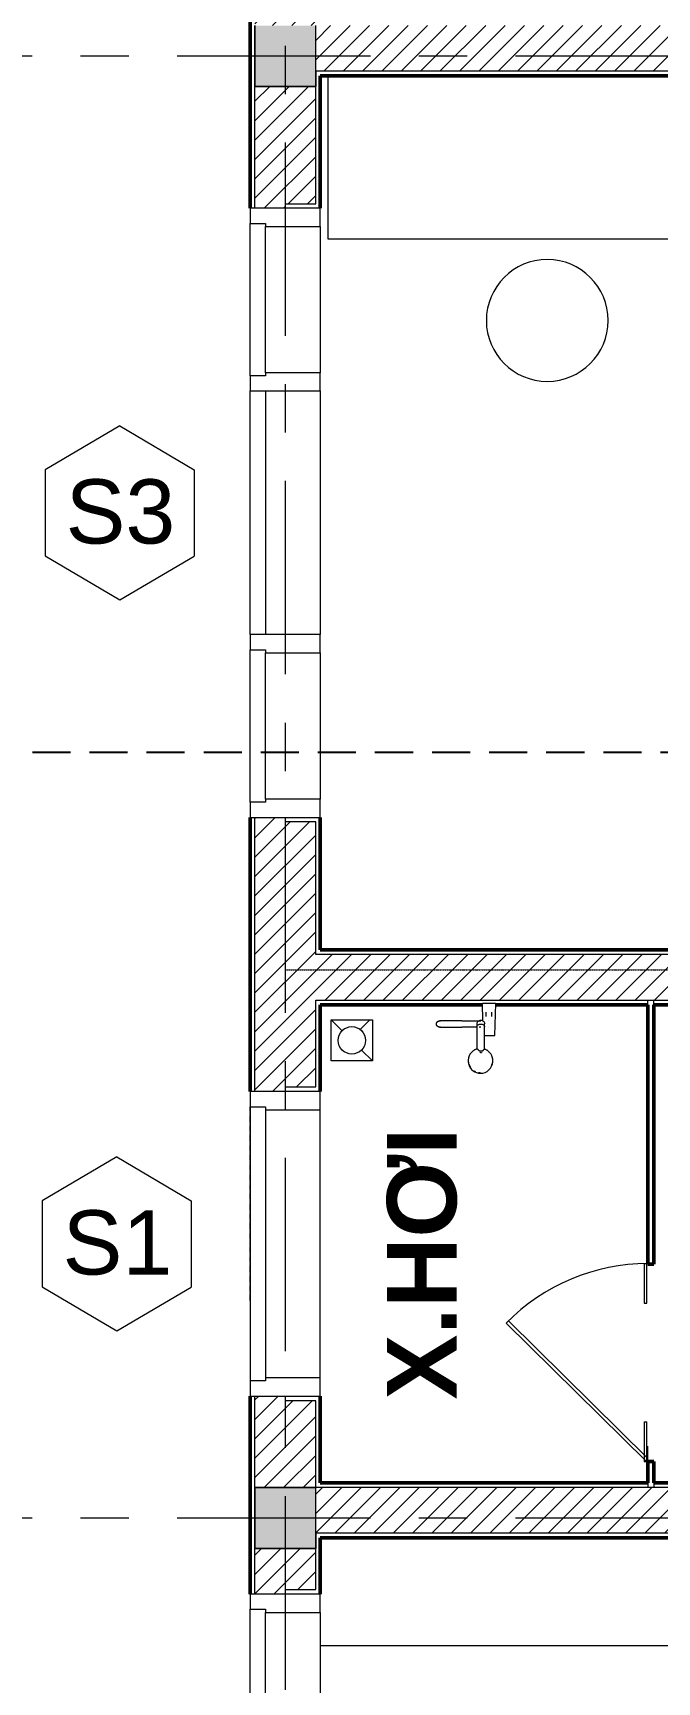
# Model space of a CAD drawing. Header units: millimetres. Extents: x 2164007 to 2324354, y -2513385 to -2308978.
# Drawn here: x 2210433 to 2212482, y -2392761 to -2387347 of the extents above; entities that cross this region are included whole.
import ezdxf

# ---------------------------------------------------------------- set-up
doc = ezdxf.new("R2010")
doc.units = ezdxf.units.MM
for name, pattern in [('Dash 1_16_', [3.175, 1.5875, -1.5875]), ('DASHED2', [0.375, 0.25, -0.125]), ('Grid Line', [22.225, 12.7, -3.175, 3.175, -3.175]), ('HIDDEN2', [0.1875, 0.125, -0.0625]), ('IMPORT-ACAD_ISO10W100 _2_', [6, 4, -1, 0, -1])]:
    doc.linetypes.add(name, pattern=pattern)
for name, color, linetype, lineweight in [('A-AREA-IDEN', 2, 'Continuous', 9), ('A-DETL', 8, 'Continuous', 9), ('A-DETL-THIN', 151, 'Continuous', 9), ('A-DOOR', 8, 'Continuous', 13), ('A-GLAZ', 8, 'Continuous', 13), ('A-GLAZ-IDEN', 152, 'Continuous', 9), ('A-WALL', 113, 'Continuous', 20), ('A-WALL-PATT', 8, 'Continuous', 50), ('I-FURN', 8, 'Continuous', 9), ('P-SANR-FIXT', 6, 'Continuous', 9), ('S-COLS', 52, 'Continuous', 9), ('S-GRID', 8, 'Continuous', 9)]:
    doc.layers.add(name, color=color, linetype=linetype, lineweight=lineweight)
doc.layers.add('NETGIONG', color=21, linetype='HIDDEN2')
doc.styles.add('Arial', font='arial.ttf', dxfattribs={"height": 175.652835})
doc.styles.add('Arial_B_1', font='arialbd.ttf', dxfattribs={"height": 253.68905})
pattern_1 = [(45, (2219476.043, -2391093.63), (-31.8198, 31.8198), [])]

# ---------------------------------------------------------------- blocks, each defined once
blk = doc.blocks.new('Furniture 5 - Furniture 3-1062959-TÂ_NG 1')
at = {"layer": 'I-FURN'}
for p, q in [((-12321.7, 7549.6), (-12856.7, 7549.6)), ((-12321.7, 6054.8), (-12321.7, 7549.6)), ((-12856.7, 6054.8), (-12321.7, 6054.8))]:
    blk.add_line(p, q, dxfattribs=at)
blk = doc.blocks.new('Furniture 10 - Furniture 3-1063418-TÂ_NG 1')
at = {"layer": 'I-FURN'}
for start, end in [(0, 180), (180, 360)]:
    blk.add_arc((-6835.1, 8889.2), 200, start, end, dxfattribs=at)
blk = doc.blocks.new('CUA WC 1 - DK-1067113-TÂ_NG 1')
at = {"layer": 'A-DOOR'}
for p, q in [((130, -13), (0, -13)), ((0, -22.2), (0, -13)), ((0, -22.2), (130, -22.2)), ((130, -22.2), (130, -13)), ((640, -10), (188.1, -467.4)), ((650, -14.1), (195.2, -474.4)), ((650, -13), (520, -13)), ((520, -22.2), (520, -13)), ((520, -22.2), (650, -22.2)), ((650, -22.2), (650, -13))]:
    blk.add_line(p, q, dxfattribs=at)
at = {"layer": 'A-DOOR', "lineweight": 20}
blk.add_line((650, -10), (599, -10), dxfattribs=at)
at = {"layer": 'A-DOOR'}
blk.add_arc((650, -10), 650, 180, 225.602, dxfattribs=at)
blk = doc.blocks.new('SO2000X2000X700 - S3-1099097-TÂ_NG 1')
at = {"layer": 'A-GLAZ'}
for p, q in [((-950, 115), (-1000, 115)), ((-1000, 115), (-1000, -115)), ((-950, 65), (-950, 115)), ((-950, 115), (-450, 115)), ((-400, 115), (-450, 115)), ((-450, 115), (-450, 65)), ((-400, 115), (400, 115)), ((-400, 65), (-400, 115)), ((450, 115), (400, 115)), ((400, 115), (400, 65)), ((450, 65), (450, 115)), ((450, 115), (950, 115)), ((1000, 115), (950, 115)), ((950, 115), (950, 65)), ((1000, -115), (1000, 115)), ((-940, 65), (-950, 65)), ((-940, -115), (-940, 65)), ((-940, 65), (-460, 65)), ((-450, 65), (-460, 65)), ((-460, 65), (-460, -115)), ((-400, -115), (-400, 65)), ((400, 65), (-400, 65)), ((400, 65), (400, -115)), ((460, 65), (450, 65)), ((460, -115), (460, 65)), ((460, 65), (940, 65)), ((950, 65), (940, 65)), ((940, 65), (940, -115)), ((-1000, -115), (-940, -115)), ((-460, -115), (-940, -115)), ((-460, -115), (-400, -115)), ((400, -115), (-400, -115)), ((400, -115), (460, -115)), ((940, -115), (460, -115)), ((940, -115), (1000, -115))]:
    blk.add_line(p, q, dxfattribs=at)
blk = doc.blocks.new('VÒI TẮM - VÒI TẮM-V6-TÂ_NG 1')
at = {"layer": 'P-SANR-FIXT'}
for p, q in [((37.5, 84.9), (38.8, 28.9)), ((60, 84.9), (38.6, 84.9)), ((50, 56.1), (50, 42.6)), ((81.4, 84.9), (60, 84.9)), ((70, 42.6), (70, 56.1)), ((80, -20.1), (82.5, 84.9)), ((-98.9, 27.8), (-98.6, 27.8)), ((-98.9, 7.8), (-98.9, 7.8)), ((20.9, 8.7), (20.9, -65.2)), ((45.9, -65.7), (45.9, 7.9)), ((50, 18.2), (50, 17.8)), ((60, 7.8), (59.9, 7.8)), ((70, 17.8), (70, 18.5)), ((45.9, -20.1), (60, -20.1)), ((60, -20.1), (80, -20.1)), ((-7.7, -105.8), (-7.5, -108)), ((72.5, -108), (72.7, -105.8))]:
    blk.add_line(p, q, dxfattribs=at)
at = {"layer": 'P-SANR-FIXT', "flags": 128}
for points in [[(-102.4, 7.8), (-102.8, 7.8), (-103.2, 7.8), (-103.6, 7.8), (-104, 7.9), (-104.3, 8), (-104.7, 8.1), (-105.1, 8.2), (-105.5, 8.3), (-105.9, 8.4), (-106.3, 8.6), (-106.6, 8.7), (-107, 8.9), (-107.3, 9.1), (-107.7, 9.3), (-108, 9.5), (-108.3, 9.8), (-108.6, 10), (-109, 10.3), (-109.2, 10.5), (-109.5, 10.8), (-109.8, 11.1), (-110.1, 11.4), (-110.3, 11.7), (-110.6, 12), (-110.8, 12.4), (-111, 12.7), (-111.2, 13.1), (-111.4, 13.4), (-111.5, 13.8), (-111.7, 14.1), (-111.8, 14.5), (-111.9, 14.9), (-112, 15.3), (-112.1, 15.7), (-112.2, 16.1), (-112.3, 16.5), (-112.3, 16.9), (-112.3, 17.3), (-112.4, 17.7), (-112.4, 18.1), (-112.3, 18.5), (-112.3, 18.9), (-112.2, 19.3), (-112.2, 19.7), (-112.1, 20), (-112, 20.4), (-111.9, 20.8), (-111.8, 21.2), (-111.6, 21.6), (-111.5, 21.9), (-111.3, 22.3), (-111.1, 22.6), (-110.9, 23), (-110.7, 23.3), (-110.4, 23.7), (-110.2, 24), (-109.9, 24.3), (-109.7, 24.6), (-109.4, 24.9), (-109.1, 25.1), (-108.8, 25.4), (-108.5, 25.7), (-108.2, 25.9), (-107.9, 26.1), (-107.5, 26.3), (-107.2, 26.5), (-106.8, 26.7), (-106.5, 26.9), (-106.1, 27.1), (-105.7, 27.2), (-105.3, 27.3), (-104.9, 27.4), (-104.6, 27.5), (-104.2, 27.6), (-103.8, 27.7), (-103.4, 27.7), (-103, 27.8), (-102.6, 27.8), (-102.4, 27.8)], [(-29.2, 27.8), (-42.3, 27.8), (-54.2, 27.8), (-64.8, 27.8), (-74.2, 27.8), (-82.2, 27.8), (-88.9, 27.8), (-94.2, 27.8), (-98.2, 27.8), (-100.9, 27.8), (-102.2, 27.8), (-102.4, 27.8)], [(-102.4, 27.8), (-101.7, 27.8), (-99.6, 27.8), (-98.9, 27.8)], [(-98.9, 7.8), (-101.3, 7.8), (-102.3, 7.8), (-102.4, 7.8)], [(-102.4, 7.8), (-101.7, 7.8), (-99.6, 7.8), (-96.3, 7.8), (-91.5, 7.8), (-85.5, 7.8), (-78.1, 7.8), (-69.3, 7.8), (-59.3, 7.8), (-48, 7.8), (-35.4, 7.8), (-29.2, 7.8)], [(-29.2, 27.8), (-17.9, 27.8), (-7.7, 27.8), (1.4, 27.8), (9.4, 27.8), (16.3, 27.8), (22, 27.8), (26.1, 27.8)], [(20.9, 7.8), (15.6, 7.8), (8.6, 7.8), (0.5, 7.8), (-8.7, 7.8), (-19, 7.8), (-29.2, 7.8)], [(20.9, 17.8), (20.9, 17.7), (20.9, 17.5), (20.9, 17.3), (20.9, 17), (20.9, 16.7), (20.9, 16.3), (20.9, 15.8), (20.9, 15.3), (20.9, 14.7), (20.9, 14.1), (20.9, 13.4), (20.9, 12.6), (20.9, 11.8), (20.9, 10.9), (20.9, 10), (20.9, 9), (20.9, 8.3)], [(26.6, 27.8), (30.1, 27.8), (32.4, 27.8), (33.4, 27.8)], [(33.4, 7.8), (32.2, 7.8), (29.8, 7.8), (28.2, 7.8)], [(45.9, 8.3), (45.9, 9.3), (45.9, 10.3), (45.9, 11.2), (45.9, 12.1), (45.9, 12.9), (45.9, 13.6), (45.9, 14.3), (45.9, 14.9), (45.9, 15.5), (45.9, 16), (45.9, 16.4), (45.9, 16.8), (45.9, 17.1), (45.9, 17.4), (45.9, 17.6), (45.9, 17.7), (45.9, 17.8)], [(59.9, 27.8), (60, 27.8), (60, 27.8)], [(21.8, -64), (20.2, -64.5), (18.7, -65), (17.2, -65.5), (15.7, -66.2), (14.3, -66.9), (12.9, -67.6), (11.5, -68.4), (10.1, -69.3), (8.8, -70.2), (7.5, -71.1), (6.2, -72.1), (5, -73.2), (3.9, -74.3), (2.8, -75.5), (1.7, -76.7), (0.7, -77.9), (-0.3, -79.2), (-1.2, -80.5), (-2.1, -81.8), (-2.9, -83.2), (-3.6, -84.6), (-4.3, -86.1), (-5, -87.5), (-5.5, -89), (-6.1, -90.5), (-6.5, -92.1), (-6.9, -93.6), (-7.2, -95.2), (-7.5, -96.8), (-7.7, -98.4), (-7.8, -100), (-7.9, -101.6), (-7.9, -103.2), (-7.8, -104.8), (-7.7, -106.4), (-7.5, -107.9), (-7.2, -109.5), (-6.9, -111.1), (-6.5, -112.6), (-6.1, -114.2), (-5.6, -115.7), (-5.5, -116)], [(70.5, -116), (71, -114.5), (71.4, -112.9), (71.8, -111.4), (72.2, -109.8), (72.4, -108.2), (72.7, -106.7), (72.8, -105.1), (72.9, -103.5), (72.9, -101.9), (72.8, -100.3), (72.7, -98.7), (72.5, -97.1), (72.3, -95.5), (72, -93.9), (71.6, -92.4), (71.1, -90.8), (70.6, -89.3), (70.1, -87.8), (69.5, -86.3), (68.8, -84.9), (68, -83.5), (67.2, -82.1), (66.4, -80.7), (65.5, -79.4), (64.5, -78.1), (63.5, -76.9), (62.4, -75.7), (61.3, -74.5), (60.2, -73.4), (59, -72.3), (57.7, -71.3), (56.5, -70.4), (55.2, -69.4), (53.8, -68.6), (52.4, -67.8), (51, -67), (49.5, -66.3), (48.1, -65.7), (46.6, -65.1), (45.2, -64.6)]]:
    blk.add_lwpolyline(points, dxfattribs=at)
at = {"layer": 'P-SANR-FIXT'}
for centre, major_axis, start_param, end_param in [((32.5, -102.5), (40.4, 0), 3.224486, 3.28342), ((32.5, -104.7), (40.2, 0), 3.224486, 3.311483), ((32.5, -102.5), (40.4, 0), 2.807097, 2.848132), ((32.5, -104.7), (-40.2, 0), 1.570796, 3.097693), ((32.5, -102.5), (40.4, 0), 5.808134, 6.228395), ((32.5, -102.5), (40.4, 0), 0.265335, 0.301153), ((32.5, -102.5), (40.4, 0), 3.384639, 3.759743), ((32.5, -104.7), (40.2, 0), 3.412376, 4.712389), ((32.5, -102.5), (40.4, 0), 4.16153, 4.302053), ((32.5, -102.5), (40.4, 0), 4.558722, 4.712389)]:
    blk.add_ellipse(centre, major_axis=major_axis, ratio=0.98191, start_param=start_param, end_param=end_param, dxfattribs=at)
for points in [[(21.1, 15.6), (20.9, 17), (20.9, 20), (22.4, 24.1), (25.2, 27.5), (29.1, 29.8), (32, 30.3), (33.4, 30.3)], [(20.9, 8.3), (20.9, 9.5), (21.6, 11.9), (24.4, 15), (28.5, 17), (31.8, 17.5), (33.4, 17.5)], [(33.4, 17.5), (35.1, 17.5), (38.3, 17), (42.5, 15), (45.3, 11.9), (45.9, 9.5), (45.9, 8.3)], [(32.5, -70.8), (32.7, -70.8), (33, -70.8), (33.3, -70.9), (33.4, -70.9)], [(33, -76.7), (32.8, -76.7), (32.7, -76.6), (32.5, -76.6)]]:
    blk.add_open_spline(points, degree=3, dxfattribs=at)
for points, knots in [([(33.4, 30.3), (34.9, 30.3), (37.8, 29.8), (41.6, 27.5), (44.5, 24.1), (45.7, 20.7), (45.9, 18.5), (45.9, 17.8)], [0, 0, 0, 0, 0.1111111, 0.2222222, 0.3333333, 0.4444444, 0.4998563, 0.4998563, 0.4998563, 0.4998563]), ([(21.2, -64.5), (21.4, -64.2), (21.6, -64), (22.1, -64), (22.6, -64.1), (22.9, -64.4), (23.1, -64.8)], [0, 0, 0, 0, 0.333333, 0.5, 0.666667, 1, 1, 1, 1]), ([(23.1, -64.8), (23.3, -65.1), (23.6, -65.7), (24.2, -66.5), (24.7, -67.1), (25.1, -67.6), (25.5, -67.9), (25.8, -68.2), (26, -68.4), (26.3, -68.6), (26.7, -68.9), (27.2, -69.2), (27.7, -69.5), (28.2, -69.7), (28.6, -69.9), (29, -70), (29.6, -70.2), (30.7, -70.4), (31.7, -70.7), (32.5, -70.8)], [0, 0, 0, 0, 0.125, 0.25, 0.3125, 0.375, 0.4375, 0.46875, 0.5, 0.53125, 0.5625, 0.625, 0.6875, 0.71875, 0.75, 0.78125, 0.8125, 0.875, 1, 1, 1, 1]), ([(31.5, -76.4), (31.2, -76.3), (30.7, -76.1), (30.2, -75.9), (29.9, -75.8)], [0.0682825, 0.0682825, 0.0682825, 0.0682825, 0.125, 0.1822838, 0.1822838, 0.1822838, 0.1822838]), ([(33.4, -70.9), (34.1, -70.9), (35.1, -70.9), (36.2, -70.8), (36.8, -70.7), (37.2, -70.7), (37.6, -70.6), (38.1, -70.5), (38.7, -70.3), (39.2, -70.1), (39.6, -69.9), (39.8, -69.8), (39.9, -69.8), (40, -69.7), (40.2, -69.6), (40.5, -69.4), (40.9, -69.2), (41.3, -68.9), (41.5, -68.6), (41.7, -68.5), (41.9, -68.3), (42.2, -68), (42.4, -67.7), (42.8, -67.3), (43.1, -66.8), (43.6, -66.2), (43.8, -65.6), (44, -65.3)], [0, 0, 0, 0, 0.1, 0.15, 0.175, 0.2, 0.225, 0.25, 0.3, 0.35, 0.375, 0.3875, 0.4, 0.4125, 0.425, 0.45, 0.5, 0.55, 0.575, 0.6, 0.625, 0.65, 0.7, 0.75, 0.8, 0.9, 1, 1, 1, 1]), ([(35.5, -76.3), (35.3, -76.4), (34.7, -76.6), (34, -76.7), (33.4, -76.7)], [0.8614909, 0.8614909, 0.8614909, 0.8614909, 0.9, 1, 1, 1, 1]), ([(44, -65.3), (44.1, -65.2), (44.3, -64.9), (44.6, -64.6), (44.9, -64.5), (45.3, -64.6), (45.6, -64.8), (45.7, -65.1)], [0, 0, 0, 0, 0.166667, 0.333333, 0.5, 0.666667, 1, 1, 1, 1])]:
    blk.add_open_spline(points, degree=3, knots=knots, dxfattribs=at)
blk = doc.blocks.new('cua so 1000x1200x60 - S1-1125981-TÂ_NG 1')
at = {"layer": 'A-GLAZ'}
for p, q in [((-450, 115), (-500, 115)), ((-500, 115), (-500, -115)), ((-450, 65), (-450, 115)), ((450, 115), (-450, 115)), ((500, 115), (450, 115)), ((450, 115), (450, 65)), ((500, -115), (500, 115)), ((-440, 65), (-450, 65)), ((-440, -115), (-440, 65)), ((440, 65), (-440, 65)), ((450, 65), (440, 65)), ((440, 65), (440, -115)), ((-500, -115), (-440, -115)), ((-440, -115), (440, -115)), ((440, -115), (500, -115))]:
    blk.add_line(p, q, dxfattribs=at)
at = {"layer": 'A-GLAZ', "linetype": 'Dash 1_16_', "lineweight": 9}
for p, q in [((0, 115), (-450, 115)), ((-185.6, 115), (0, 115)), ((0, 115), (450, 115)), ((185.6, 115), (0, 115))]:
    blk.add_line(p, q, dxfattribs=at)
blk = doc.blocks.new('Furniture 28 - Furniture 3-1091919-TÂ_NG 1')
at = {"layer": 'I-FURN'}
for p, q in [((-12737.5, 6482.7), (-12737.5, 4234.9)), ((-12397.2, 4234.9), (-12383.9, 4234.9))]:
    blk.add_line(p, q, dxfattribs=at)
blk = doc.blocks.new('Window Tag - Window Tag-41068-TÂ_NG 1')
at = {"layer": 'A-GLAZ-IDEN'}
for p, q in [((0, 3.175), (-2.721, 1.573)), ((0, 3.175), (2.718, 1.574)), ((-2.721, 1.573), (-2.721, -1.572)), ((2.718, 1.574), (2.718, -1.585)), ((-2.721, -1.572), (0, -3.175)), ((0, -3.175), (2.718, -1.585))]:
    blk.add_line(p, q, dxfattribs=at)

msp = doc.modelspace()

# ---------------------------------------------------------------- hatches: boundary and pattern name
at = {"layer": 'A-WALL-PATT', "lineweight": 9}
h = msp.add_hatch(dxfattribs=at)
h.set_pattern_fill('FP_1', color=256, style=0, pattern_type=2)
h.set_pattern_definition(pattern_1)
h.paths.add_polyline_path([(2211361.2, -2395122.7), (2211361.2, -2394487.7), (2211261.2, -2394487.7), (2211261.2, -2394472.7), (2211161.2, -2394472.7), (2211161.2, -2395122.7)], flags=0)
h.paths.add_polyline_path([(2211196.2, -2392472.7), (2211261.2, -2392472.7), (2211261.2, -2392457.7), (2211361.2, -2392457.7), (2211361.2, -2392322.7), (2211161.2, -2392322.7), (2211161.2, -2392472.7)], flags=0)
h.paths.add_polyline_path([(2211261.2, -2392122.7), (2211361.2, -2392122.7), (2211361.2, -2391837.7), (2211261.2, -2391837.7), (2211261.2, -2391822.7), (2211161.2, -2391822.7), (2211161.2, -2392122.7)], flags=0)
h.paths.add_polyline_path([(2211261.2, -2390822.7), (2211261.2, -2390807.7), (2211361.2, -2390807.7), (2211361.2, -2389937.7), (2211261.2, -2389937.7), (2211261.2, -2389922.7), (2211161.2, -2389922.7), (2211161.2, -2390822.7), (2211196.2, -2390822.7)], flags=0)
h.paths.add_polyline_path([(2211261.2, -2387922.7), (2211261.2, -2387907.7), (2211361.2, -2387907.7), (2211361.2, -2387522.7), (2211161.2, -2387522.7), (2211161.2, -2387922.7), (2211196.2, -2387922.7)], flags=0)
h.paths.add_polyline_path([(2211361.2, -2387322.7), (2211361.2, -2386787.7), (2211261.2, -2386787.7), (2211261.2, -2386772.7), (2211161.2, -2386772.7), (2211161.2, -2387322.7), (2211261.2, -2387322.7)], flags=0)
h.paths.add_polyline_path([(2211261.2, -2384772.7), (2211261.2, -2384757.7), (2211361.2, -2384757.7), (2211361.2, -2384522.7), (2211161.2, -2384522.7), (2211161.2, -2384772.7), (2211196.2, -2384772.7)], flags=0)
h = msp.add_hatch(dxfattribs=at)
h.set_pattern_fill('FP_1', color=256, style=0, pattern_type=2)
h.set_pattern_definition(pattern_1)
h.paths.add_polyline_path([(2215646.2, -2387472.7), (2215661.2, -2387472.7), (2215661.2, -2387322.7), (2211361.2, -2387322.7), (2211361.2, -2387472.7), (2215511.9, -2387472.7)], flags=0)
h = msp.add_hatch(dxfattribs=at)
h.set_pattern_fill('FP_1', color=256, style=0, pattern_type=2)
h.set_pattern_definition(pattern_1)
h.paths.add_polyline_path([(2215661.2, -2390522.7), (2215811.2, -2390522.7), (2215811.2, -2390372.7), (2211361.2, -2390372.7), (2211361.2, -2390522.7), (2215511.9, -2390522.7)], flags=0)
h = msp.add_hatch(dxfattribs=at)
h.set_pattern_fill('FP_1', color=256, style=0, pattern_type=2)
h.set_pattern_definition(pattern_1)
h.paths.add_polyline_path([(2217046.2, -2392272.7), (2217161.2, -2392272.7), (2217161.2, -2392122.7), (2217046.2, -2392122.7), (2217046.2, -2392237.7)], flags=0)
h.paths.add_polyline_path([(2215511.9, -2392272.7), (2216106.2, -2392272.7), (2216106.2, -2392122.7), (2211361.2, -2392122.7), (2211361.2, -2392272.7), (2215191.4, -2392272.7)], flags=0)
at = {"layer": 'S-COLS'}
for points in [[(2211361.2, -2387522.7), (2211361.2, -2387322.7), (2211161.2, -2387322.7), (2211161.2, -2387522.7)], [(2211361.2, -2392322.7), (2211361.2, -2392122.7), (2211161.2, -2392122.7), (2211161.2, -2392322.7)]]:
    msp.add_hatch(color=256, dxfattribs=at).paths.add_polyline_path(points, flags=0)

# ---------------------------------------------------------------- linework, layer by layer
at = {"layer": 'A-DETL', "linetype": 'IMPORT-ACAD_ISO10W100 _2_'}
msp.add_line((2211261.2, -2390422.7), (2216161.2, -2390422.7), dxfattribs=at)
at = {"layer": 'A-DETL-THIN'}
for p, q in [((2211412.3, -2390587.2), (2211547.3, -2390587.2)), ((2211412.3, -2390722.2), (2211412.3, -2390587.2)), ((2211448, -2390622.9), (2211412.3, -2390587.2)), ((2211507.1, -2390618.9), (2211538.8, -2390587.2)), ((2211547.3, -2390587.2), (2211547.3, -2390722.2)), ((2211547.3, -2390722.2), (2211412.3, -2390722.2)), ((2211511.7, -2390686.5), (2211547.3, -2390722.2))]:
    msp.add_line(p, q, dxfattribs=at)
msp.add_circle((2211479.8, -2390654.7), 45, dxfattribs=at)
at = {"layer": 'A-WALL', "lineweight": 50}
for p, q in [((2211146.2, -2386772.7), (2211146.2, -2387922.7)), ((2211376.2, -2387922.7), (2211376.2, -2387487.7)), ((2211376.2, -2387487.7), (2215065.9, -2387487.7)), ((2211146.2, -2389922.7), (2211146.2, -2390822.7)), ((2211376.2, -2390357.7), (2211376.2, -2389922.7)), ((2215646.2, -2390357.7), (2211376.2, -2390357.7)), ((2211376.2, -2390822.7), (2211376.2, -2390537.7)), ((2211376.2, -2390537.7), (2211908.4, -2390537.7)), ((2211950.9, -2390537.7), (2212451.2, -2390537.7)), ((2212451.2, -2390537.7), (2212451.2, -2391389.7)), ((2212471.2, -2390537.7), (2213048.4, -2390537.7)), ((2212471.2, -2391389.7), (2212471.2, -2390537.7)), ((2212451.2, -2391389.7), (2212471.2, -2391389.7)), ((2211146.2, -2391822.7), (2211146.2, -2392472.7)), ((2211376.2, -2392107.7), (2211376.2, -2391822.7)), ((2212451.2, -2392037.7), (2212451.2, -2392107.7)), ((2212471.2, -2392037.7), (2212451.2, -2392037.7)), ((2212471.2, -2392107.7), (2212471.2, -2392037.7)), ((2212451.2, -2392107.7), (2211376.2, -2392107.7)), ((2213551.2, -2392107.7), (2212471.2, -2392107.7)), ((2211376.2, -2392472.7), (2211376.2, -2392287.7)), ((2211376.2, -2392287.7), (2216106.2, -2392287.7))]:
    msp.add_line(p, q, dxfattribs=at)
at = {"layer": 'A-WALL'}
for p, q in [((2211161.2, -2387522.7), (2211161.2, -2387322.7)), ((2211361.2, -2387472.7), (2211361.2, -2387522.7)), ((2211361.2, -2387522.7), (2211161.2, -2387522.7)), ((2211161.2, -2392122.7), (2211361.2, -2392122.7)), ((2211161.2, -2392322.7), (2211161.2, -2392122.7)), ((2211361.2, -2392272.7), (2211361.2, -2392322.7)), ((2211361.2, -2392322.7), (2211161.2, -2392322.7))]:
    msp.add_line(p, q, dxfattribs=at)
at = {"layer": 'A-WALL', "lineweight": 13}
for p, q in [((2215661.2, -2387472.7), (2211361.2, -2387472.7)), ((2211161.2, -2387922.7), (2211161.2, -2387522.7)), ((2211361.2, -2387907.7), (2211361.2, -2387522.7)), ((2211261.2, -2387907.7), (2211361.2, -2387907.7)), ((2211261.2, -2387907.7), (2211261.2, -2387922.7)), ((2211161.2, -2390822.7), (2211161.2, -2389922.7)), ((2211261.2, -2389922.7), (2211261.2, -2389937.7)), ((2211361.2, -2389937.7), (2211261.2, -2389937.7)), ((2211361.2, -2390372.7), (2211361.2, -2389937.7)), ((2215661.2, -2390372.7), (2211361.2, -2390372.7)), ((2211361.2, -2390807.7), (2211361.2, -2390522.7)), ((2211361.2, -2390522.7), (2215661.2, -2390522.7)), ((2212451.2, -2390537.7), (2212451.2, -2390522.7)), ((2212471.2, -2390537.7), (2212471.2, -2390522.7)), ((2211261.2, -2390807.7), (2211361.2, -2390807.7)), ((2211261.2, -2390807.7), (2211261.2, -2390822.7)), ((2211161.2, -2392122.7), (2211161.2, -2391822.7)), ((2211261.2, -2391822.7), (2211261.2, -2391837.7)), ((2211361.2, -2391837.7), (2211261.2, -2391837.7)), ((2211361.2, -2392122.7), (2211361.2, -2391837.7)), ((2215661.2, -2392122.7), (2211361.2, -2392122.7)), ((2212451.2, -2392107.7), (2212451.2, -2392122.7)), ((2212471.2, -2392107.7), (2212471.2, -2392122.7)), ((2216106.2, -2392272.7), (2211361.2, -2392272.7)), ((2211161.2, -2392472.7), (2211161.2, -2392322.7)), ((2211361.2, -2392457.7), (2211361.2, -2392322.7)), ((2211261.2, -2392457.7), (2211361.2, -2392457.7)), ((2211261.2, -2392457.7), (2211261.2, -2392472.7))]:
    msp.add_line(p, q, dxfattribs=at)
at = {"layer": 'NETGIONG', "color": 5, "linetype": 'DASHED2', "lineweight": 25, "ltscale": 500}
msp.add_line((2206680.7, -2389708.2), (2235758.4, -2389708.2), dxfattribs=at)
at = {"layer": 'S-COLS'}
for p, q in [((2211161.2, -2387322.7), (2211161.2, -2387522.7)), ((2211361.2, -2387522.7), (2211361.2, -2387322.7)), ((2211161.2, -2387522.7), (2211361.2, -2387522.7)), ((2211361.2, -2392122.7), (2211161.2, -2392122.7)), ((2211161.2, -2392122.7), (2211161.2, -2392322.7)), ((2211361.2, -2392322.7), (2211361.2, -2392122.7)), ((2211161.2, -2392322.7), (2211361.2, -2392322.7))]:
    msp.add_line(p, q, dxfattribs=at)
at = {"layer": 'S-GRID', "linetype": 'Grid Line', "ltscale": 50}
for p, q in [((2211261.2, -2376594.2), (2211261.2, -2397842.2)), ((2206461.2, -2387422.7), (2220551.8, -2387422.7)), ((2206461.2, -2392222.7), (2220551.8, -2392222.7))]:
    msp.add_line(p, q, dxfattribs=at)

# ---------------------------------------------------------------- block references
at = {"layer": 'A-DOOR', "rotation": 270}
msp.add_blockref('CUA WC 1 - DK-1067113-TÂ_NG 1', (2212461.2, -2391387.7), dxfattribs=at)
at = {"layer": 'A-GLAZ', "rotation": 90}
for name, p in [('SO2000X2000X700 - S3-1099097-TÂ_NG 1', (2211261.2, -2388922.7)), ('cua so 1000x1200x60 - S1-1125981-TÂ_NG 1', (2211261.2, -2391322.7)), ('SO2000X2000X700 - S3-1099097-TÂ_NG 1', (2211261.2, -2393472.7))]:
    msp.add_blockref(name, p, dxfattribs=at)
at = {"layer": 'A-GLAZ-IDEN', "xscale": 90, "yscale": 90, "zscale": 89.99999999999996}
for p in [(2210717.5, -2388922.7), (2210707.5, -2391322.7)]:
    msp.add_blockref('Window Tag - Window Tag-41068-TÂ_NG 1', p, dxfattribs=at)
at = {"layer": 'I-FURN'}
for name, p, rotation in [('Furniture 5 - Furniture 3-1062959-TÂ_NG 1', (2205346.5, -2400344.4), 270), ('Furniture 28 - Furniture 3-1091919-TÂ_NG 1', (2217858.8, -2379903.7), 90)]:
    msp.add_blockref(name, p, dxfattribs=dict(at, rotation=rotation))
msp.add_blockref('Furniture 10 - Furniture 3-1063418-TÂ_NG 1', (2218956.4, -2397180.3), dxfattribs=at)
at = {"layer": 'P-SANR-FIXT'}
msp.add_blockref('VÒI TẮM - VÒI TẮM-V6-TÂ_NG 1', (2211869.7, -2390618.7), dxfattribs=at)

# ---------------------------------------------------------------- texts
at = {"layer": 'A-AREA-IDEN', "insert": (2211595, -2391387.6), "char_height": 228.32, "width": 1034.1, "attachment_point": 2, "rotation": 90, "line_spacing_factor": 0.938532, "style": 'Arial_B_1'}
msp.add_mtext('X.HƠI', dxfattribs=at)
at = {"layer": 'A-GLAZ-IDEN', "char_height": 210.78, "width": 429.482, "attachment_point": 2, "line_spacing_factor": 0.938532, "style": 'Arial'}
for s, insert in [('S3', (2210719.8, -2388812.7)), ('S1', (2210709.8, -2391212.7))]:
    msp.add_mtext(s, dxfattribs=dict(at, insert=insert))

doc.saveas('drawing.dxf')
